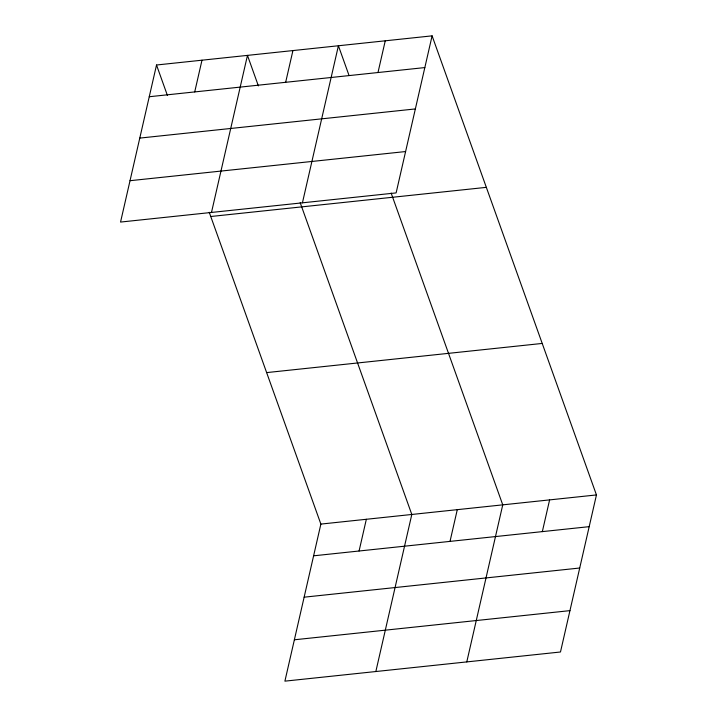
<?xml version="1.0" encoding="UTF-8"?>
<svg xmlns="http://www.w3.org/2000/svg" width="717" height="717" viewBox="0 0 717 717"><rect width="100%" height="100%" fill="white"/><g stroke="black" fill="none" stroke-linecap="round" stroke-linejoin="round"><path stroke-width="1.08" d="M156.521 65.005L120.546 222.064L396.125 192.909L432.1 35.85L156.521 65.005L167.437 95.513M194.719 91.919L201.988 60.192M211.488 212.438L247.464 55.388L258.38 85.897M285.662 82.294L292.93 50.575M302.431 202.821L338.406 45.763L348.946 75.222M377.984 72.534L385.253 40.806M209.247 212.295L320.875 524.091L284.9 681.15L560.479 651.995L596.454 494.936L432.1 35.85M359.074 551.006L366.342 519.287M375.842 671.524L411.809 514.474L300.19 202.678M450.016 541.38L457.285 509.662M466.785 661.908L502.751 504.849L391.132 193.052M542.339 531.62L549.607 499.892M149.253 96.732L424.831 67.577M139.779 138.094L415.358 108.93M130.019 180.702L405.598 151.547M210.753 216.507L486.332 187.352M266.634 372.598L542.213 343.434M320.875 524.091L596.454 494.936M313.607 555.818L589.186 526.663M304.133 597.18L579.712 568.016M294.373 639.788L569.952 610.633"/></g></svg>
